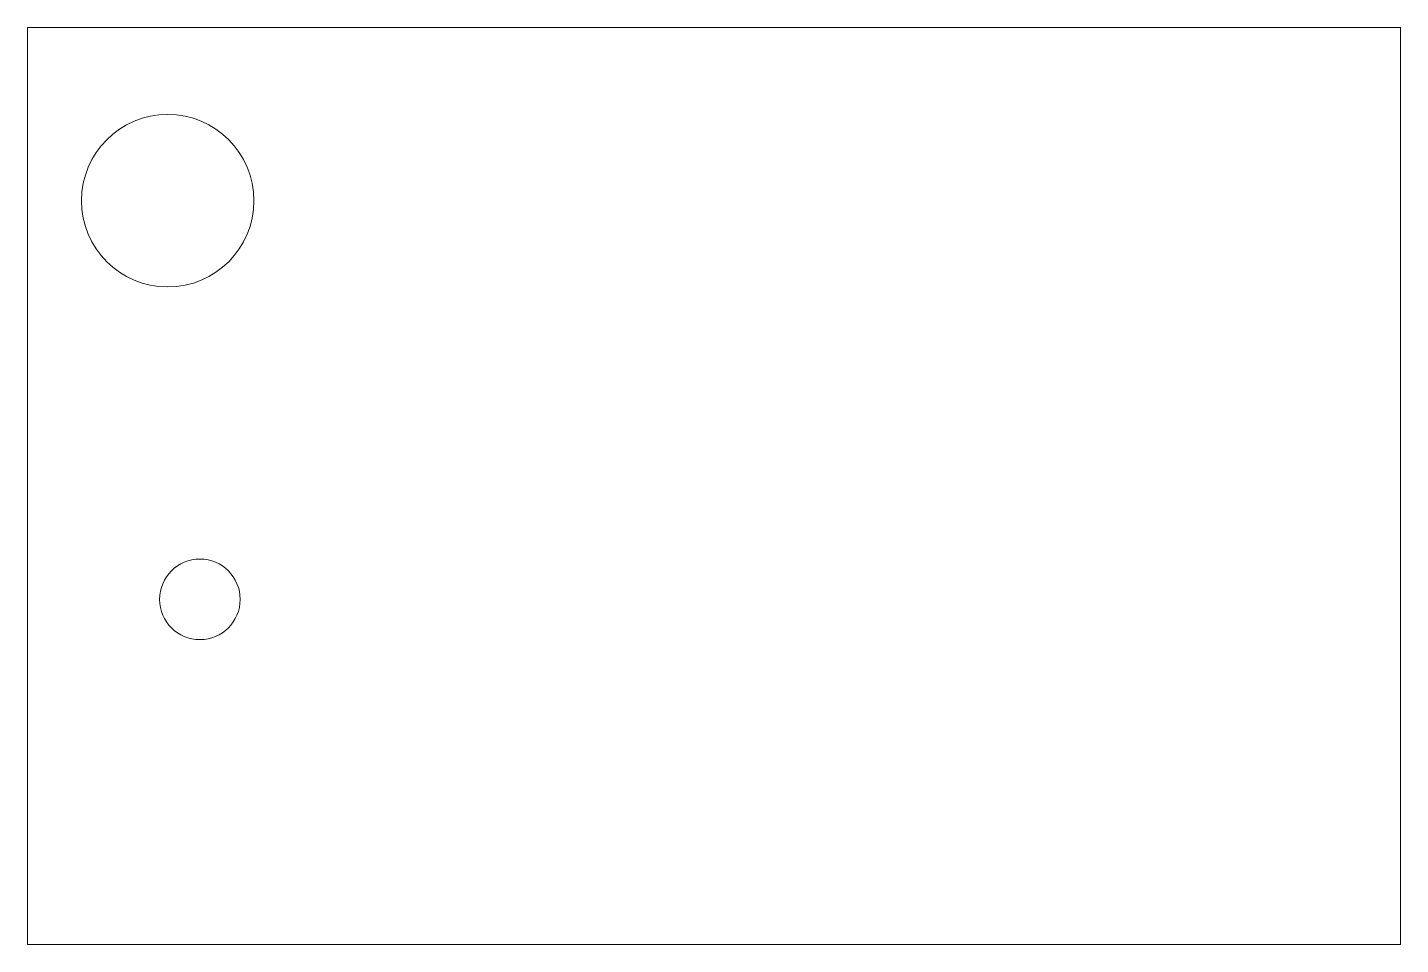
# Model space of a CAD drawing. Header units: millimetres. Extents: x 53 to 1247, y 52 to 849.
import ezdxf

# ---------------------------------------------------------------- set-up
doc = ezdxf.new("R2010")
doc.units = ezdxf.units.MM
doc.header["$MEASUREMENT"] = 0
doc.layers.get('0').update_dxf_attribs({"lineweight": 0})

msp = doc.modelspace()

# ---------------------------------------------------------------- linework, layer by layer
at = {"color": 18, "lineweight": 9, "true_color": 0x000000}
msp.add_lwpolyline([(53.3, 51.6), (1247.3, 51.6), (1247.3, 848.6), (53.3, 848.6)], close=True, dxfattribs=at)
for centre, radius in [((175.3, 698.1), 75), ((203.3, 351.6), 35)]:
    msp.add_circle(centre, radius, dxfattribs=at)

doc.saveas('drawing.dxf')
